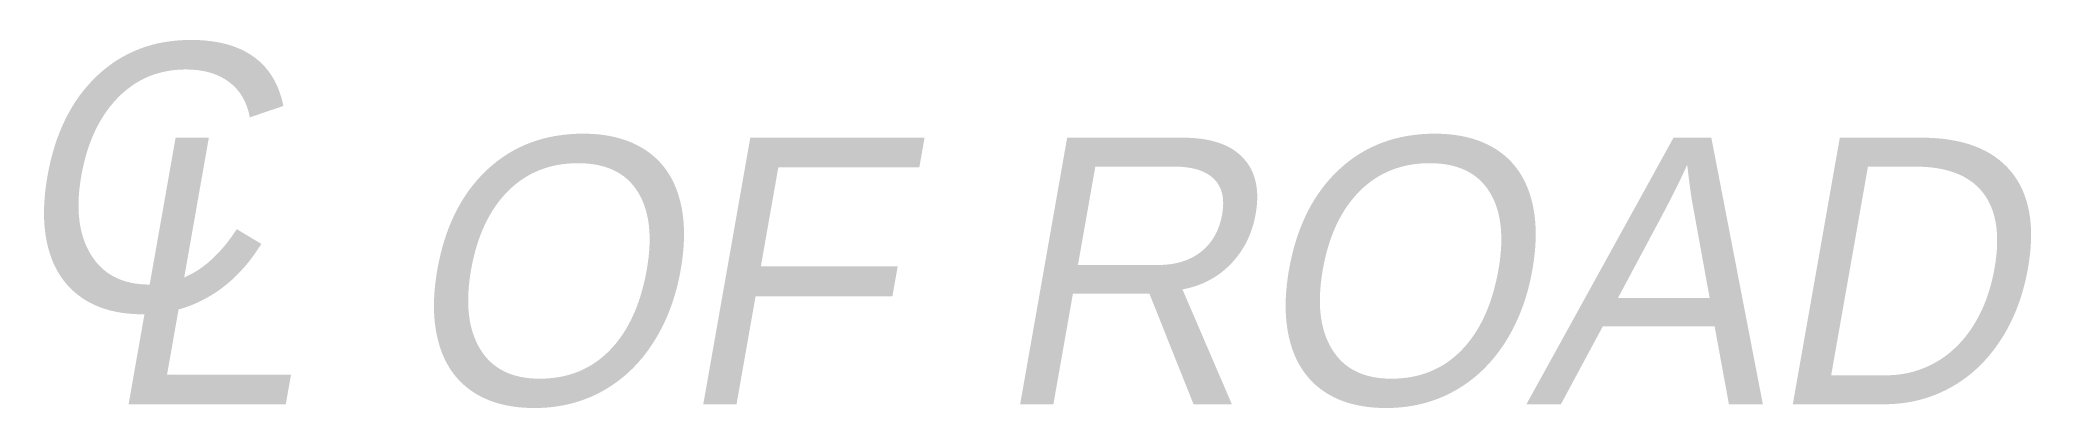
# Model space of a CAD drawing. Extents: x -0.7 to 21.8, y 0 to 4.1.
import ezdxf

# ---------------------------------------------------------------- set-up
doc = ezdxf.new("R2010")
doc.units = 0
doc.layers.get('0').update_dxf_attribs({"linetype": 'CONTINUOUS'})
doc.styles.add('GHS', font='djdg.shx', dxfattribs={"bigfont": 'ghs.shx'})

msp = doc.modelspace()

# ---------------------------------------------------------------- texts
at = {"style": 'GHS', "oblique": 10}
for s, p in [('C', (-1.054, 1.055)), ('L OF ROAD', (0, 0))]:
    msp.add_text(s, height=3, dxfattribs=at).set_placement(p)

doc.saveas('drawing.dxf')
